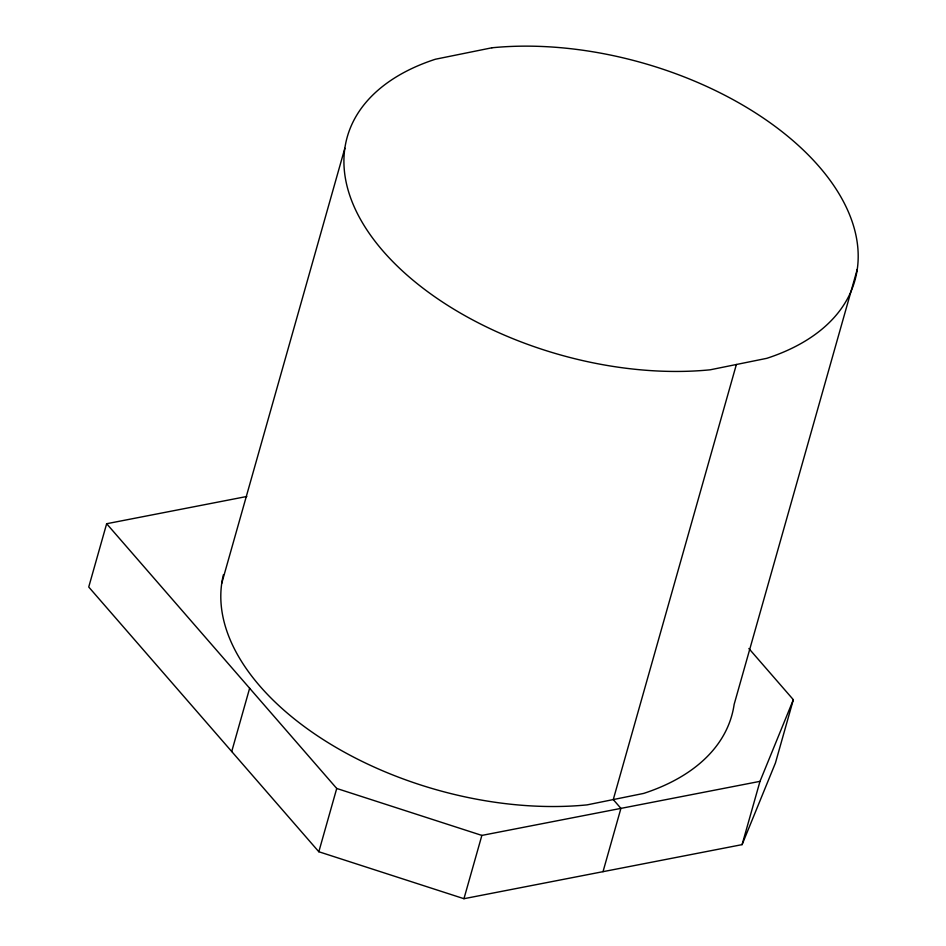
<?xml version="1.0" encoding="UTF-8"?>
<svg xmlns="http://www.w3.org/2000/svg" width="946" height="946" viewBox="0 0 946 946"><rect width="100%" height="100%" fill="white"/><g stroke="black" fill="none" stroke-linecap="round" stroke-linejoin="round"><path stroke-width="1.42" d="M246.811 496.484L106.65 523.729L88.735 587.017L318.826 851.743L463.954 898.7L742.09 844.636L775.436 762.984L793.339 699.697L748.877 648.53M221.731 583.339L344.841 148.274M231.723 751.538L249.638 688.25M318.826 851.743L336.729 788.467L106.65 523.729M463.954 898.7L481.869 835.413L759.993 781.349L793.339 699.697M736.378 364.494L613.268 799.571L620.919 808.381L603.016 871.668M857.265 269.314L734.143 704.392A263.768 151.667 15.8 0 1 643.623 793.422L587.088 804.88A263.768 151.667 15.8 0 1 324.833 740.612A263.768 151.667 15.8 0 1 223.433 574.707M742.09 844.636L759.993 781.349M336.729 788.467L481.869 835.413M491.908 47.785L435.373 59.243A263.768 151.667 15.8 0 0 384.466 252.688A263.768 151.667 15.8 0 0 710.198 369.803L766.733 358.345A263.768 151.667 15.8 0 0 817.64 164.9A263.768 151.667 15.8 0 0 491.908 47.785"/></g></svg>
